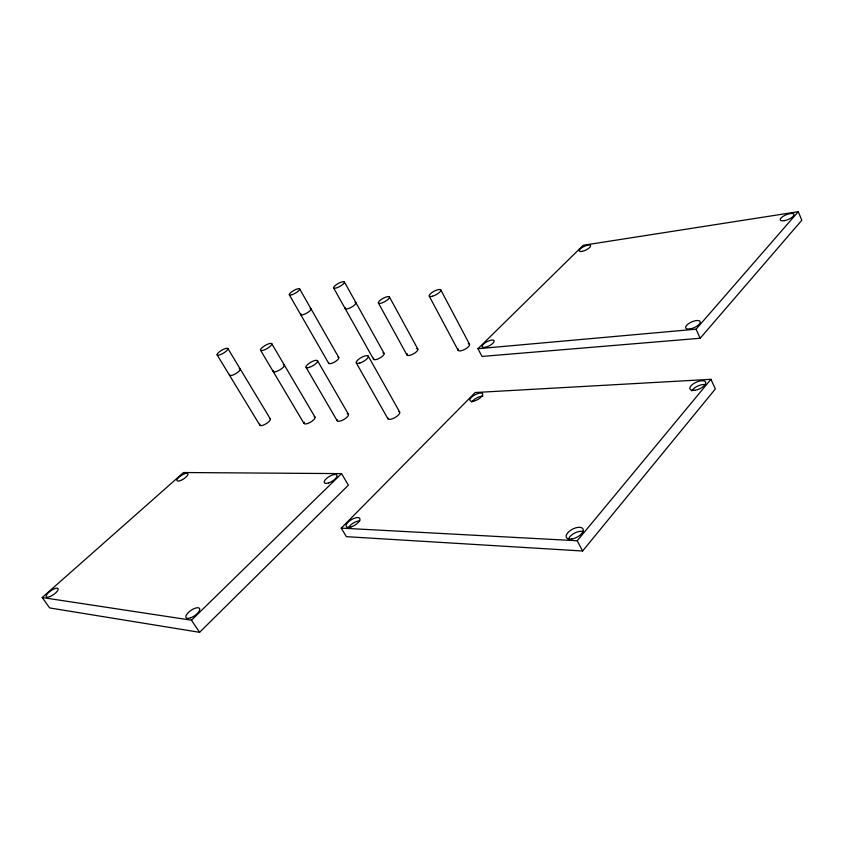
<?xml version="1.0" encoding="UTF-8"?>
<svg xmlns="http://www.w3.org/2000/svg" width="844" height="844" viewBox="0 0 844 844"><rect width="100%" height="100%" fill="white"/><g stroke="black" fill="none" stroke-linecap="round" stroke-linejoin="round"><path stroke-width="1.27" d="M582.613 551.005L715.353 388.968L710.922 379.315L475.193 392.523L341.24 528.112L346.388 536.668L582.613 551.005L577.222 540.761L341.24 528.112M577.222 540.761L710.922 379.315M700.182 338.254L801.8 220.252L798.276 211.686L583.215 245.287L477.957 348.72L482.019 356.442L700.182 338.254L696.047 329.192L798.276 211.686M199.585 632.314L348.382 485.184L341.546 473.621L183.559 472.524L42.2 597.52L49.648 607.933L199.585 632.314L191.472 620.203L42.2 597.52M191.472 620.203L341.546 473.621M477.957 348.72L696.047 329.192M217.087 354.828L259.804 425.123M227.912 348.593A6.246 1.688 -30.6 0 1 220.368 354.649A6.246 1.688 -30.6 0 1 219.229 351.927A6.246 1.688 -30.6 0 1 227.912 348.593L270.365 418.983M260.543 350.228L304.019 423.477M271.789 343.73A6.488 1.836 -30.2 0 1 264.119 350.017A6.488 1.836 -30.2 0 1 262.6 347.211A6.488 1.836 -30.2 0 1 271.789 343.73L314.981 417.084M306.045 367.33L337.178 420.776M317.492 360.694L348.414 414.214M289.313 294.83L328.696 363.342M299.62 288.901L338.771 357.497M356.316 362.973L387.934 418.824M333.58 287.899L373.628 359.365M368.227 356.052L399.634 411.977M344.436 282.033A6.172 1.677 -29.1 0 1 336.798 287.825A6.172 1.677 -29.1 0 1 335.785 285.061A6.172 1.677 -29.1 0 1 344.436 282.033L384.168 353.478M378.376 302.975L406.935 354.965M389.464 297.014A6.298 1.857 -28.7 0 1 381.836 302.964A6.298 1.857 -28.7 0 1 380.465 300.031A6.298 1.857 -28.7 0 1 389.464 297.014L417.854 349.099M429.237 296.117L458.144 350.376M440.8 289.893L469.538 344.268M239.274 368.606A6.214 1.783 -30.7 0 1 235.75 373.67A6.214 1.783 -30.7 0 1 229.673 374.303M269.637 418.508A6.119 1.983 -31 0 1 265.839 423.92A6.119 1.983 -31 0 1 259.931 424.121M283.246 364.619A6.446 1.931 -30.3 0 1 279.87 369.862A6.446 1.931 -30.3 0 1 273.287 370.537M314.158 416.598A6.351 2.163 -30.5 0 1 310.191 422.38A6.351 2.163 -30.5 0 1 304.241 422.127M310.212 308.503A5.908 1.635 -29.6 0 1 306.488 313.272A5.908 1.635 -29.6 0 1 300.949 313.651M337.98 357.139A5.824 1.836 -29.7 0 1 334.73 361.971A5.824 1.836 -29.7 0 1 328.717 362.477M355.007 302.321A6.14 1.772 -29.1 0 1 351.41 307.237A6.14 1.772 -29.1 0 1 345.386 307.659M382.849 352.929A6.045 1.973 -29.1 0 1 380.032 357.94A6.045 1.973 -29.1 0 1 373.692 358.204M398.927 411.545A6.784 2.49 -29.4 0 1 394.939 417.622A6.784 2.49 -29.4 0 1 387.85 417.727M468.293 343.719A6.457 2.258 -28 0 1 464.938 349.31A6.457 2.258 -28 0 1 458.334 349.026M347.19 413.697A6.509 2.279 -30.1 0 1 344.204 419.32A6.509 2.279 -30.1 0 1 337.189 419.721M416.43 348.551A6.193 2.078 -28.7 0 1 416.746 351.442A6.193 2.078 -28.7 0 1 409.699 355.345A6.193 2.078 -28.7 0 1 407.219 353.657M691.837 390.983A8.567 3.735 -23.7 0 1 697.904 385.982A8.567 3.735 -23.7 0 1 705.806 384.695M471.838 402.145A7.206 2.775 -28.1 0 1 476.733 397.935A7.206 2.775 -28.1 0 1 482.947 396.237M348.403 527.869A7.87 3.281 -31.3 0 1 359.861 520.896M568.339 539.548A9.326 4.642 -27.2 0 1 574.511 533.155A9.326 4.642 -27.2 0 1 583.436 531.572M292.193 294.64A5.95 1.551 -29.5 0 0 299.694 289.049A5.95 1.551 -29.5 0 0 291.539 291.929A5.95 1.551 -29.5 0 0 292.193 294.64M328.601 482.926A7.322 2.785 -31 0 0 336.925 475.214A7.322 2.785 -31 0 0 326.333 478.653A7.322 2.785 -31 0 0 328.601 482.926M190.596 617.84A8.145 3.239 -34.5 0 0 199.627 608.619A8.145 3.239 -34.5 0 0 188.191 612.691A8.145 3.239 -34.5 0 0 190.596 617.84M50.197 596.497A7.153 2.363 -34.9 0 0 58.067 588.658A7.153 2.363 -34.9 0 0 48.203 592.899A7.153 2.363 -34.9 0 0 50.197 596.497M180.627 480.489A6.457 2.089 -32.4 0 0 187.895 473.769A6.457 2.089 -32.4 0 0 178.78 477.366A6.457 2.089 -32.4 0 0 180.627 480.489M359.903 362.994A6.9 2.237 -29.4 0 0 368.343 356.252A6.9 2.237 -29.4 0 0 358.584 359.312A6.9 2.237 -29.4 0 0 359.903 362.994M432.476 296.244A6.573 2.026 -28.1 0 0 440.884 290.093A6.573 2.026 -28.1 0 0 431.706 292.71A6.573 2.026 -28.1 0 0 432.476 296.244M309.315 367.372A6.615 2.047 -29.9 0 0 317.576 360.894A6.615 2.047 -29.9 0 0 308.44 363.806A6.615 2.047 -29.9 0 0 309.315 367.372M694.95 390.287A8.577 3.724 -23.8 0 0 705.689 382.226A8.577 3.724 -23.8 0 0 692.776 384.21A8.577 3.724 -23.8 0 0 694.95 390.287M473.674 401.143A7.216 2.764 -28.1 0 0 482.768 394.032A7.216 2.764 -28.1 0 0 472.482 396.385A7.216 2.764 -28.1 0 0 473.674 401.143M350.956 526.994A7.881 3.26 -31.2 0 0 359.808 518.469A7.881 3.26 -31.2 0 0 348.308 522.003A7.881 3.26 -31.2 0 0 350.956 526.994M571.821 538.999A9.337 4.61 -27.2 0 0 583.151 529.241A9.337 4.61 -27.2 0 0 569.194 531.382A9.337 4.61 -27.2 0 0 571.821 538.999M690.297 328.865A7.881 3.112 -23.9 0 0 700.151 321.638A7.881 3.112 -23.9 0 0 688.345 323.832A7.881 3.112 -23.9 0 0 690.297 328.865M485.733 347.222A6.699 2.374 -27.6 0 0 494.13 340.797A6.699 2.374 -27.6 0 0 484.54 343.223A6.699 2.374 -27.6 0 0 485.733 347.222M582.487 251.322A6.288 2.036 -25.9 0 0 590.642 245.667A6.288 2.036 -25.9 0 0 581.695 247.798A6.288 2.036 -25.9 0 0 582.487 251.322M784.371 220.664A7.396 2.574 -22.6 0 0 793.993 214.376A7.396 2.574 -22.6 0 0 783.042 216.38A7.396 2.574 -22.6 0 0 784.371 220.664"/></g></svg>
